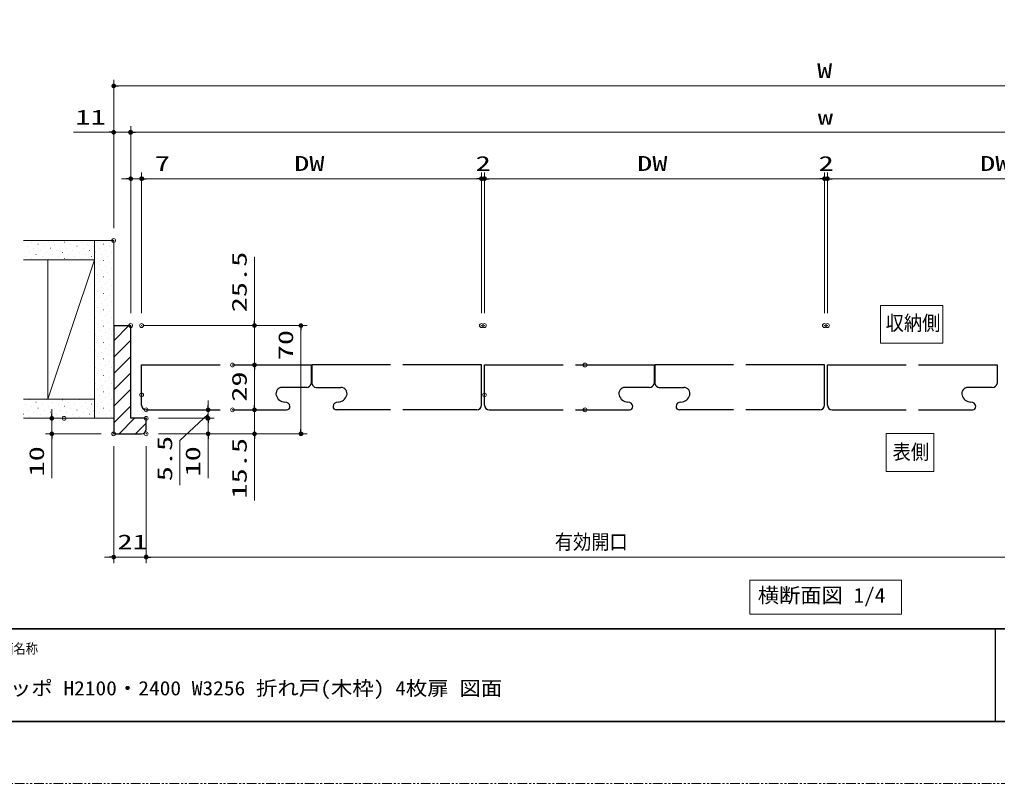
# Model space of a CAD drawing. Units: millimetres, scale not verified. Extents: x -1306 to 1306, y -607 to 607.
# Drawn here: x -854 to -222, y -594 to -100 of the extents above; entities that cross this region are included whole.
import ezdxf
from ezdxf.enums import TextEntityAlignment as Align

# ---------------------------------------------------------------- set-up
doc = ezdxf.new("R2010")
doc.units = ezdxf.units.MM
doc.header["$LTSCALE"] = 5
doc.header["$PDMODE"] = 32
doc.header["$PDSIZE"] = 2.5
doc.linetypes.add('USER1', pattern=[2.5, 1.25, -0.25, 0.25, -0.25, 0.25, -0.25])
for name, color, linetype, lineweight in [('0-1_線(黄)', 2, 'Continuous', 15), ('0-3_陰線', 4, 'USER1', 9), ('0-D_線(白)', 7, 'Continuous', 30), ('1-0_線(水)', 4, 'Continuous', 9), ('1-1_寸法線', 3, 'Continuous', 13), ('1-2_ハッチング', 6, 'Continuous', 9), ('1-4_DEFPOINTS', 7, 'Continuous', 5), ('1-5_0', 3, 'Continuous', 25), ('1-7_図面枠', 7, 'Continuous', 35)]:
    doc.layers.add(name, color=color, linetype=linetype, lineweight=lineweight)
doc.styles.add('ＭＳ ゴシック', font='')
doc.styles.get('ＭＳ ゴシック').set_extended_font_data('MS Gothic')

# ---------------------------------------------------------------- blocks, each defined once
blk = doc.blocks.new('_DOT')
at = {"layer": '1-5_0'}
blk.add_line((-2.5, 0), (-5, 0), dxfattribs=at)
for points in [[(0, 0), (-2.5, 0), (-2.48, 0.313)], [(0, 0), (-2.48, -0.313), (-2.5, 0)], [(0, 0), (-2.48, 0.313), (-2.421, 0.622)], [(0, 0), (-2.421, -0.622), (-2.48, -0.313)], [(0, 0), (-2.421, 0.622), (-2.324, 0.92)], [(0, 0), (-2.324, -0.92), (-2.421, -0.622)], [(0, 0), (-2.324, 0.92), (-2.191, 1.204)], [(0, 0), (-2.191, -1.204), (-2.324, -0.92)], [(0, 0), (-2.191, 1.204), (-2.023, 1.469)], [(0, 0), (-2.023, -1.469), (-2.191, -1.204)], [(0, 0), (-2.023, 1.469), (-1.822, 1.711)], [(0, 0), (-1.822, -1.711), (-2.023, -1.469)], [(0, 0), (-1.822, 1.711), (-1.594, 1.926)], [(0, 0), (-1.594, -1.926), (-1.822, -1.711)], [(0, 0), (-1.594, 1.926), (-1.34, 2.111)], [(0, 0), (-1.34, -2.111), (-1.594, -1.926)], [(0, 0), (-1.34, 2.111), (-1.064, 2.262)], [(0, 0), (-1.064, -2.262), (-1.34, -2.111)], [(0, 0), (-1.064, 2.262), (-0.773, 2.378)], [(0, 0), (-0.773, -2.378), (-1.064, -2.262)], [(0, 0), (-0.773, 2.378), (-0.468, 2.456)], [(0, 0), (-0.468, -2.456), (-0.773, -2.378)], [(0, 0), (-0.468, 2.456), (-0.157, 2.495)], [(0, 0), (-0.157, -2.495), (-0.468, -2.456)], [(0, 0), (-0.157, 2.495), (0.157, 2.495)], [(0, 0), (0.157, -2.495), (-0.157, -2.495)], [(0, 0), (0.157, 2.495), (0.468, 2.456)], [(0, 0), (0.468, 2.456), (0.773, 2.378)], [(0, 0), (0.773, 2.378), (1.064, 2.262)], [(0, 0), (1.064, 2.262), (1.34, 2.111)], [(0, 0), (1.34, 2.111), (1.594, 1.926)], [(0, 0), (1.594, 1.926), (1.822, 1.711)], [(0, 0), (1.822, 1.711), (2.023, 1.469)], [(0, 0), (2.023, 1.469), (2.191, 1.204)], [(0, 0), (2.191, 1.204), (2.324, 0.92)], [(0, 0), (2.324, 0.92), (2.421, 0.622)], [(0, 0), (2.421, 0.622), (2.48, 0.313)], [(0, 0), (2.48, 0.313), (2.5, 0)], [(0, 0), (0.468, -2.456), (0.157, -2.495)], [(0, 0), (0.773, -2.378), (0.468, -2.456)], [(0, 0), (1.064, -2.262), (0.773, -2.378)], [(0, 0), (1.34, -2.111), (1.064, -2.262)], [(0, 0), (1.594, -1.926), (1.34, -2.111)], [(0, 0), (1.822, -1.711), (1.594, -1.926)], [(0, 0), (2.023, -1.469), (1.822, -1.711)], [(0, 0), (2.191, -1.204), (2.023, -1.469)], [(0, 0), (2.324, -0.92), (2.191, -1.204)], [(0, 0), (2.421, -0.622), (2.324, -0.92)], [(0, 0), (2.48, -0.313), (2.421, -0.622)], [(0, 0), (2.5, 0), (2.48, -0.313)]]:
    blk.add_solid(points, dxfattribs=at)

msp = doc.modelspace()

# ---------------------------------------------------------------- linework, layer by layer
at = {"layer": '0-1_線(黄)'}
for p, q in [((-851.151, -242.831), (-792.761, -242.831)), ((-805.261, -242.831), (-805.261, -357.831)), ((-792.761, -242.831), (-792.761, -297.831)), ((-851.151, -255.331), (-805.261, -255.331)), ((-835.261, -345.331), (-805.261, -255.331)), ((-835.261, -255.331), (-835.261, -345.331)), ((-851.151, -345.331), (-805.261, -345.331)), ((-851.151, -357.831), (-792.761, -357.831))]:
    msp.add_line(p, q, dxfattribs=at)
msp.add_lwpolyline([(-381.646, -462.593), (-283.614, -462.593), (-283.614, -484.427), (-381.646, -484.427)], close=True, dxfattribs=at)
at = {"layer": '0-3_陰線'}
msp.add_line((387.036, -594), (-1292.964, -594), dxfattribs=at)
at = {"layer": '0-D_線(白)'}
for p, q in [((-792.761, -297.831), (-781.761, -297.831)), ((-774.755, -349.332), (-774.761, -323.331)), ((-774.761, -323.331), (-723.959, -323.331)), ((-715.959, -323.331), (-665.153, -323.331)), ((-665.153, -323.331), (-665.153, -335.366)), ((-664.653, -323.331), (-664.653, -335.366)), ((-613.881, -323.331), (-664.653, -323.331)), ((-555.079, -323.331), (-605.881, -323.331)), ((-555.079, -349.331), (-555.079, -323.331)), ((-553.079, -349.331), (-553.079, -323.331)), ((-553.079, -323.331), (-502.277, -323.331)), ((-494.277, -323.331), (-443.471, -323.331)), ((-443.471, -323.331), (-443.471, -335.366)), ((-442.971, -323.331), (-442.971, -335.366)), ((-392.199, -323.331), (-442.971, -323.331)), ((-333.397, -323.331), (-384.199, -323.331)), ((-333.397, -349.331), (-333.397, -323.331)), ((-331.397, -349.331), (-331.397, -323.331)), ((-331.397, -323.331), (-280.595, -323.331)), ((-272.595, -323.331), (-221.789, -323.331)), ((-221.789, -323.331), (-221.789, -335.366)), ((-774.761, -342.624), (-774.761, -336.81)), ((-668.037, -337.831), (-683.926, -337.831)), ((-661.954, -337.831), (-645.914, -337.831)), ((-553.079, -342.624), (-553.079, -336.81)), ((-446.355, -337.831), (-462.244, -337.831)), ((-440.088, -337.831), (-424.232, -337.831)), ((-224.673, -337.831), (-240.562, -337.831)), ((-792.761, -345.331), (-792.761, -357.831)), ((-771.755, -352.331), (-723.959, -352.331)), ((-715.959, -352.331), (-687.903, -352.331)), ((-687.903, -352.331), (-681.025, -352.331)), ((-641.937, -352.331), (-648.815, -352.331)), ((-613.881, -352.331), (-641.937, -352.331)), ((-558.079, -352.331), (-605.881, -352.331)), ((-550.079, -352.331), (-502.277, -352.331)), ((-494.277, -352.331), (-466.221, -352.331)), ((-466.221, -352.331), (-459.343, -352.331)), ((-420.254, -352.331), (-427.133, -352.331)), ((-392.199, -352.331), (-420.254, -352.331)), ((-336.397, -352.331), (-384.199, -352.331)), ((-328.397, -352.331), (-280.595, -352.331)), ((-272.595, -352.331), (-244.539, -352.331)), ((-244.539, -352.331), (-237.661, -352.331)), ((-771.761, -364.831), (-771.761, -357.831))]:
    msp.add_line(p, q, dxfattribs=at)
for points in [[(-792.761, -297.831), (-792.761, -367.831), (-774.761, -367.831)], [(-771.761, -357.831), (-781.761, -357.831), (-781.761, -297.831)]]:
    msp.add_lwpolyline(points, dxfattribs=at)
for centre, radius, start, end in [((-683.903, -341.831), 4, 90.20752, 197.76294), ((-668.107, -334.832), 3, 271.33701, 349.92817), ((-661.7, -334.842), 3, 190.07183, 265.13051), ((-645.937, -341.831), 4, 342.23706, 89.79248), ((-462.221, -341.831), 4, 90.20752, 197.76294), ((-446.425, -334.832), 3, 271.33701, 349.92817), ((-440.018, -334.832), 3, 190.07183, 268.66299), ((-424.254, -341.831), 4, 342.23706, 89.79248), ((-240.539, -341.831), 4, 90.20752, 197.76294), ((-224.743, -334.832), 3, 271.33701, 349.92817), ((-681.967, -341.331), 6, 195.04154, 268.99496), ((-681.903, -350.331), 3, 4.05402, 93.19439), ((-647.937, -350.331), 3, 86.80561, 175.94598), ((-647.873, -341.331), 6, 271.00504, 344.95846), ((-460.285, -341.331), 6, 195.04154, 268.99496), ((-460.221, -350.331), 3, 4.05402, 93.19439), ((-426.255, -350.331), 3, 86.80561, 175.94598), ((-426.191, -341.331), 6, 271.00504, 344.95846), ((-238.603, -341.331), 6, 195.04154, 268.99496), ((-238.539, -350.331), 3, 4.05402, 93.19439), ((-771.755, -349.331), 3, 180.01273, 270), ((-680.903, -350.331), 2, 266.51721, 6.16759), ((-648.937, -350.331), 2, 173.83241, 273.48279), ((-558.079, -349.331), 3, 270, 0), ((-550.079, -349.331), 3, 180, 270), ((-459.221, -350.331), 2, 266.51721, 6.16759), ((-427.254, -350.331), 2, 173.83241, 273.48279), ((-336.397, -349.331), 3, 270, 0), ((-328.397, -349.331), 3, 180, 270), ((-237.539, -350.331), 2, 266.51721, 6.16759), ((-774.761, -364.831), 3, 270, 0)]:
    msp.add_arc(centre, radius, start, end, dxfattribs=at)
at = {"layer": '1-0_線(水)'}
for p in [(-488.081, -323.331), (-774.761, -342.624), (-553.079, -342.624), (-488.081, -352.331)]:
    msp.add_point(p, dxfattribs=at)
at = {"layer": '1-1_寸法線'}
for p, q in [((-792.761, -234.831), (-792.761, -138.831)), ((-789.761, -142.831), (124.967, -142.831)), ((-792.761, -234.831), (-792.761, -168.831)), ((-781.761, -289.831), (-781.761, -168.831)), ((-781.761, -289.831), (-781.761, -168.831)), ((-795.761, -172.831), (-818.666, -172.831)), ((-781.761, -172.831), (-792.761, -172.831)), ((-778.761, -172.831), (-775.761, -172.831)), ((113.967, -172.831), (-778.761, -172.831)), ((-781.761, -289.831), (-781.761, -198.831)), ((-774.761, -289.831), (-774.761, -198.831)), ((-774.761, -289.831), (-774.761, -198.831)), ((-555.079, -289.831), (-555.079, -198.831)), ((-555.079, -289.831), (-555.079, -198.831)), ((-553.079, -289.831), (-553.079, -198.831)), ((-553.079, -289.831), (-553.079, -198.831)), ((-333.397, -289.831), (-333.397, -198.831)), ((-333.397, -289.831), (-333.397, -198.831)), ((-331.397, -289.831), (-331.397, -198.831)), ((-331.397, -289.831), (-331.397, -198.831)), ((-784.761, -202.831), (-787.761, -202.831)), ((-781.761, -202.831), (-774.761, -202.831)), ((-771.761, -202.831), (-754.094, -202.831)), ((-558.079, -202.831), (-771.761, -202.831)), ((-558.079, -202.831), (-561.079, -202.831)), ((-555.079, -202.831), (-553.079, -202.831)), ((-550.079, -202.831), (-547.079, -202.831)), ((-336.397, -202.831), (-550.079, -202.831)), ((-336.397, -202.831), (-339.397, -202.831)), ((-333.397, -202.831), (-331.397, -202.831)), ((-328.397, -202.831), (-325.397, -202.831)), ((-114.715, -202.831), (-328.397, -202.831)), ((-701.761, -294.831), (-701.761, -253.355)), ((-773.761, -297.831), (-697.761, -297.831)), ((-773.761, -297.831), (-667.761, -297.831)), ((-701.761, -323.331), (-701.761, -297.831)), ((-671.761, -300.831), (-671.761, -364.831)), ((-707.959, -323.331), (-697.761, -323.331)), ((-707.959, -323.331), (-697.761, -323.331)), ((-701.761, -326.331), (-701.761, -349.331)), ((-701.761, -326.331), (-701.761, -329.331)), ((-731.755, -349.331), (-731.755, -346.331)), ((-701.761, -349.331), (-701.761, -346.331)), ((-832.761, -354.831), (-832.761, -351.831)), ((-763.755, -352.331), (-727.755, -352.331)), ((-731.761, -354.831), (-731.761, -351.831)), ((-731.755, -352.331), (-731.755, -357.831)), ((-731.755, -352.331), (-731.755, -357.831)), ((-707.959, -352.331), (-697.761, -352.331)), ((-707.959, -352.331), (-697.761, -352.331)), ((-701.761, -352.331), (-701.761, -367.831)), ((-832.792, -357.831), (-836.761, -357.831)), ((-832.761, -357.831), (-832.761, -367.831)), ((-763.761, -357.831), (-727.761, -357.831)), ((-763.761, -357.831), (-727.755, -357.831)), ((-731.761, -357.831), (-731.761, -367.831)), ((-731.755, -360.831), (-731.755, -363.831)), ((-800.761, -367.831), (-836.761, -367.831)), ((-832.761, -370.831), (-832.761, -396.593)), ((-763.761, -367.831), (-697.761, -367.831)), ((-763.761, -367.831), (-667.761, -367.831)), ((-763.761, -367.831), (-727.761, -367.831)), ((-731.761, -370.831), (-731.761, -396.593)), ((-701.761, -370.831), (-701.761, -410.879)), ((-792.761, -375.831), (-792.761, -451.593)), ((-771.761, -375.831), (-771.761, -451.593)), ((-771.761, -375.831), (-771.761, -451.593)), ((-795.761, -447.593), (-798.761, -447.593)), ((-792.761, -447.593), (-771.761, -447.593)), ((-768.761, -447.593), (-765.761, -447.593)), ((-768.761, -447.593), (-201.824, -447.593))]:
    msp.add_line(p, q, dxfattribs=at)
for points in [[(-297.12, -309.27), (-297.12, -284.753), (-256.834, -284.753), (-256.834, -309.27)], [(-293.415, -392.261), (-293.415, -367.743), (-262.727, -367.743), (-262.727, -392.261)]]:
    msp.add_lwpolyline(points, close=True, dxfattribs=at)
msp.add_lwpolyline([(-731.755, -355.081), (-749.916, -372.18), (-749.916, -401.133)], dxfattribs=at)
at = {"layer": '1-2_ハッチング'}
for p, q in [((-845.682, -243.877), (-845.632, -243.877)), ((-841.704, -245.203), (-841.654, -245.203)), ((-835.075, -243.877), (-835.025, -243.877)), ((-831.097, -245.203), (-831.047, -245.203)), ((-824.468, -243.877), (-824.418, -243.877)), ((-820.491, -245.203), (-820.441, -245.203)), ((-813.862, -243.877), (-813.812, -243.877)), ((-809.884, -245.203), (-809.834, -245.203)), ((-803.255, -243.877), (-803.205, -243.877)), ((-799.278, -245.203), (-799.228, -245.203)), ((-848.333, -246.528), (-848.283, -246.528)), ((-847.007, -250.506), (-846.957, -250.506)), ((-844.356, -247.854), (-844.306, -247.854)), ((-843.03, -251.832), (-842.98, -251.832)), ((-840.378, -249.18), (-840.328, -249.18)), ((-837.727, -246.528), (-837.677, -246.528)), ((-836.401, -250.506), (-836.351, -250.506)), ((-833.749, -247.854), (-833.699, -247.854)), ((-832.423, -251.832), (-832.373, -251.832)), ((-829.772, -249.18), (-829.722, -249.18)), ((-827.12, -246.528), (-827.07, -246.528)), ((-825.794, -250.506), (-825.744, -250.506)), ((-823.142, -247.854), (-823.092, -247.854)), ((-821.817, -251.832), (-821.767, -251.832)), ((-819.165, -249.18), (-819.115, -249.18)), ((-816.513, -246.528), (-816.463, -246.528)), ((-815.188, -250.506), (-815.138, -250.506)), ((-812.536, -247.854), (-812.486, -247.854)), ((-811.21, -251.832), (-811.16, -251.832)), ((-808.558, -249.18), (-808.508, -249.18)), ((-805.907, -246.528), (-805.857, -246.528)), ((-804.581, -250.506), (-804.531, -250.506)), ((-801.929, -247.854), (-801.879, -247.854)), ((-800.603, -251.832), (-800.553, -251.832)), ((-797.952, -249.18), (-797.902, -249.18)), ((-795.3, -246.528), (-795.25, -246.528)), ((-793.974, -250.506), (-793.924, -250.506)), ((-849.659, -253.158), (-849.609, -253.158)), ((-845.682, -254.483), (-845.632, -254.483)), ((-839.052, -253.158), (-839.002, -253.158)), ((-835.075, -254.483), (-835.025, -254.483)), ((-828.446, -253.158), (-828.396, -253.158)), ((-824.468, -254.483), (-824.418, -254.483)), ((-817.839, -253.158), (-817.789, -253.158)), ((-813.862, -254.483), (-813.812, -254.483)), ((-807.233, -253.158), (-807.183, -253.158)), ((-803.255, -254.483), (-803.205, -254.483)), ((-801.929, -258.461), (-801.879, -258.461)), ((-799.278, -255.809), (-799.228, -255.809)), ((-796.626, -253.158), (-796.576, -253.158)), ((-795.3, -257.135), (-795.25, -257.135)), ((-804.581, -261.112), (-804.531, -261.112)), ((-803.255, -265.09), (-803.205, -265.09)), ((-800.603, -262.438), (-800.553, -262.438)), ((-797.952, -259.787), (-797.902, -259.787)), ((-796.626, -263.764), (-796.576, -263.764)), ((-793.974, -261.112), (-793.924, -261.112)), ((-804.581, -271.719), (-804.531, -271.719)), ((-801.929, -269.067), (-801.879, -269.067)), ((-799.278, -266.416), (-799.228, -266.416)), ((-797.952, -270.393), (-797.902, -270.393)), ((-795.3, -267.742), (-795.25, -267.742)), ((-793.974, -271.719), (-793.924, -271.719)), ((-803.255, -275.697), (-803.205, -275.697)), ((-800.603, -273.045), (-800.553, -273.045)), ((-799.278, -277.022), (-799.228, -277.022)), ((-796.626, -274.371), (-796.576, -274.371)), ((-804.581, -282.326), (-804.531, -282.326)), ((-801.929, -279.674), (-801.879, -279.674)), ((-800.603, -283.652), (-800.553, -283.652)), ((-797.952, -281), (-797.902, -281)), ((-795.3, -278.348), (-795.25, -278.348)), ((-793.974, -282.326), (-793.924, -282.326)), ((-803.255, -286.303), (-803.205, -286.303)), ((-801.929, -290.281), (-801.879, -290.281)), ((-799.278, -287.629), (-799.228, -287.629)), ((-796.626, -284.977), (-796.576, -284.977)), ((-795.3, -288.955), (-795.25, -288.955)), ((-804.581, -292.932), (-804.531, -292.932)), ((-803.255, -296.91), (-803.205, -296.91)), ((-800.603, -294.258), (-800.553, -294.258)), ((-797.952, -291.606), (-797.902, -291.606)), ((-796.626, -295.584), (-796.576, -295.584)), ((-793.974, -292.932), (-793.924, -292.932)), ((-801.929, -300.887), (-801.879, -300.887)), ((-799.278, -298.236), (-799.228, -298.236)), ((-797.952, -302.213), (-797.902, -302.213)), ((-795.3, -299.561), (-795.25, -299.561)), ((-792.761, -307.629), (-782.963, -297.831)), ((-804.581, -303.539), (-804.531, -303.539)), ((-803.255, -307.516), (-803.205, -307.516)), ((-800.603, -304.865), (-800.553, -304.865)), ((-799.278, -308.842), (-799.228, -308.842)), ((-796.626, -306.191), (-796.576, -306.191)), ((-793.974, -303.539), (-793.924, -303.539)), ((-792.761, -318.236), (-781.761, -307.236)), ((-804.581, -314.145), (-804.531, -314.145)), ((-801.929, -311.494), (-801.879, -311.494)), ((-800.603, -315.471), (-800.553, -315.471)), ((-797.952, -312.82), (-797.902, -312.82)), ((-795.3, -310.168), (-795.25, -310.168)), ((-793.974, -314.145), (-793.924, -314.145)), ((-803.255, -318.123), (-803.205, -318.123)), ((-801.929, -322.1), (-801.879, -322.1)), ((-799.278, -319.449), (-799.228, -319.449)), ((-796.626, -316.797), (-796.576, -316.797)), ((-795.3, -320.775), (-795.25, -320.775)), ((-792.761, -328.842), (-781.761, -317.842)), ((-804.581, -324.752), (-804.531, -324.752)), ((-800.603, -326.078), (-800.553, -326.078)), ((-797.952, -323.426), (-797.902, -323.426)), ((-796.626, -327.404), (-796.576, -327.404)), ((-793.974, -324.752), (-793.924, -324.752)), ((-792.761, -339.449), (-781.761, -328.449)), ((-803.255, -328.73), (-803.205, -328.73)), ((-801.929, -332.707), (-801.879, -332.707)), ((-799.278, -330.055), (-799.228, -330.055)), ((-797.952, -334.033), (-797.902, -334.033)), ((-795.3, -331.381), (-795.25, -331.381)), ((-804.581, -335.359), (-804.531, -335.359)), ((-803.255, -339.336), (-803.205, -339.336)), ((-800.603, -336.685), (-800.553, -336.685)), ((-799.278, -340.662), (-799.228, -340.662)), ((-796.626, -338.01), (-796.576, -338.01)), ((-793.974, -335.359), (-793.924, -335.359)), ((-792.761, -350.055), (-781.761, -339.055)), ((-847.007, -345.965), (-846.957, -345.965)), ((-843.03, -347.291), (-842.98, -347.291)), ((-836.401, -345.965), (-836.351, -345.965)), ((-832.423, -347.291), (-832.373, -347.291)), ((-825.794, -345.965), (-825.744, -345.965)), ((-821.817, -347.291), (-821.767, -347.291)), ((-815.188, -345.965), (-815.138, -345.965)), ((-811.21, -347.291), (-811.16, -347.291)), ((-804.581, -345.965), (-804.531, -345.965)), ((-801.929, -343.314), (-801.879, -343.314)), ((-800.603, -347.291), (-800.553, -347.291)), ((-797.952, -344.639), (-797.902, -344.639)), ((-795.3, -341.988), (-795.25, -341.988)), ((-793.974, -345.965), (-793.924, -345.965)), ((-849.659, -348.617), (-849.609, -348.617)), ((-848.333, -352.594), (-848.283, -352.594)), ((-845.682, -349.943), (-845.632, -349.943)), ((-844.356, -353.92), (-844.306, -353.92)), ((-841.704, -351.269), (-841.654, -351.269)), ((-839.052, -348.617), (-839.002, -348.617)), ((-837.727, -352.594), (-837.677, -352.594)), ((-835.075, -349.943), (-835.025, -349.943)), ((-833.749, -353.92), (-833.699, -353.92)), ((-831.097, -351.269), (-831.047, -351.269)), ((-828.446, -348.617), (-828.396, -348.617)), ((-827.12, -352.594), (-827.07, -352.594)), ((-824.468, -349.943), (-824.418, -349.943)), ((-823.142, -353.92), (-823.092, -353.92)), ((-820.491, -351.269), (-820.441, -351.269)), ((-817.839, -348.617), (-817.789, -348.617)), ((-816.513, -352.594), (-816.463, -352.594)), ((-813.862, -349.943), (-813.812, -349.943)), ((-812.536, -353.92), (-812.486, -353.92)), ((-809.884, -351.269), (-809.834, -351.269)), ((-807.233, -348.617), (-807.183, -348.617)), ((-805.907, -352.594), (-805.857, -352.594)), ((-803.255, -349.943), (-803.205, -349.943)), ((-801.929, -353.92), (-801.879, -353.92)), ((-799.278, -351.269), (-799.228, -351.269)), ((-796.626, -348.617), (-796.576, -348.617)), ((-795.3, -352.594), (-795.25, -352.594)), ((-792.761, -360.662), (-781.761, -349.662)), ((-850.985, -355.246), (-850.935, -355.246)), ((-847.007, -356.572), (-846.957, -356.572)), ((-840.378, -355.246), (-840.328, -355.246)), ((-836.401, -356.572), (-836.351, -356.572)), ((-829.772, -355.246), (-829.722, -355.246)), ((-825.794, -356.572), (-825.744, -356.572)), ((-819.165, -355.246), (-819.115, -355.246)), ((-815.188, -356.572), (-815.138, -356.572)), ((-808.558, -355.246), (-808.508, -355.246)), ((-804.581, -356.572), (-804.531, -356.572)), ((-797.952, -355.246), (-797.902, -355.246)), ((-793.974, -356.572), (-793.924, -356.572)), ((-789.323, -367.831), (-779.323, -357.831)), ((-778.717, -367.831), (-771.761, -360.875))]:
    msp.add_line(p, q, dxfattribs=at)
at = {"layer": '1-4_DEFPOINTS'}
for p in [(-781.761, -172.831), (-774.761, -202.831), (-553.079, -202.831), (-331.397, -202.831), (-792.761, -242.831), (-781.761, -297.831), (-781.761, -297.831), (-774.761, -297.831), (-555.079, -297.831), (-553.079, -297.831), (-333.397, -297.831), (-331.397, -297.831), (-715.959, -323.331), (-701.761, -323.331), (-771.755, -352.331), (-715.959, -352.331), (-701.761, -352.331), (-824.792, -357.831), (-771.761, -357.831), (-731.761, -357.831), (-731.755, -357.831), (-832.761, -367.831), (-792.761, -367.831), (-792.761, -367.831), (-771.761, -367.831), (-771.761, -367.831), (-701.761, -367.831), (-671.761, -367.831), (-771.761, -447.593)]:
    msp.add_point(p, dxfattribs=at)
at = {"layer": '1-5_0', "color": 7}
msp.add_line((-222.964, -494), (-222.964, -554), dxfattribs=at)
at = {"layer": '1-7_図面枠'}
msp.add_line((-1252.964, -494), (347.036, -494), dxfattribs=at)
msp.add_lwpolyline([(-1252.964, -554), (347.036, -554), (347.036, 554), (-1252.964, 554)], close=True, dxfattribs=at)

# ---------------------------------------------------------------- block references
at = {"layer": '1-1_寸法線', "xscale": 0.6, "yscale": 0.6}
for p, rotation in [((-792.761, -142.831), 180), ((-781.761, -172.831), 180), ((-781.761, -172.831), 180), ((-774.761, -202.831), 180), ((-774.761, -202.831), 180), ((-553.079, -202.831), 180), ((-553.079, -202.831), 180), ((-331.397, -202.831), 180), ((-331.397, -202.831), 180), ((-701.761, -297.831), 270), ((-671.761, -297.831), 90), ((-701.761, -323.331), 90), ((-701.761, -323.331), 90), ((-731.755, -352.331), 270), ((-701.761, -352.331), 270), ((-701.761, -352.331), 270), ((-832.761, -357.831), 270), ((-731.761, -357.831), 270), ((-731.755, -357.831), 90), ((-832.761, -367.831), 90), ((-731.761, -367.831), 90), ((-701.761, -367.831), 90), ((-671.761, -367.831), 270), ((-771.761, -447.593), 180), ((-771.761, -447.593), 180)]:
    msp.add_blockref('_DOT', p, dxfattribs=dict(at, rotation=rotation))
for p in [(-792.761, -172.831), (-781.761, -202.831), (-555.079, -202.831), (-555.079, -202.831), (-333.397, -202.831), (-333.397, -202.831), (-792.761, -447.593)]:
    msp.add_blockref('_DOT', p, dxfattribs=at)

# ---------------------------------------------------------------- texts
at = {"layer": '0-1_線(黄)', "style": 'ＭＳ ゴシック', "width": 1.05}
msp.add_text('横断面図 1/4', height=9.604, dxfattribs=at).set_placement((-376.453, -479.971), align=Align.BOTTOM_LEFT)
at = {"layer": '1-1_寸法線', "style": 'ＭＳ ゴシック'}
for s, width, p in [('W', 1.5, (-338.111, -140.681)), ('11', 1.5, (-817.523, -170.681)), ('w', 1.5, (-337.635, -170.681)), ('7', 1.5, (-766.19, -200.681)), ('DW', 1.5, (-676.111, -200.681)), ('2', 1.5, (-558.841, -200.681)), ('DW', 1.5, (-454.428, -200.681)), ('2', 1.5, (-337.159, -200.681)), ('DW', 1.5, (-232.746, -200.681)), ('収納側', 0.9, (-293.815, -303.884)), ('表側', 0.9, (-289.295, -387.243)), ('21', 1.5, (-790.356, -445.443)), ('有効開口', 0.9, (-507.656, -445.443))]:
    msp.add_text(s, height=9.604, dxfattribs=dict(at, width=width)).set_placement(p, align=Align.BOTTOM_LEFT)
at = {"layer": '1-1_寸法線', "style": 'ＭＳ ゴシック', "width": 1.5}
for s, p in [('25.5', (-703.911, -289.26)), ('70', (-673.911, -320.264)), ('29', (-703.911, -347.117)), ('5.5', (-752.066, -398.561)), ('15.5', (-703.911, -409.736)), ('10', (-834.911, -395.45)), ('10', (-733.911, -395.45))]:
    msp.add_text(s, height=9.604, rotation=90, dxfattribs=at).set_placement(p, align=Align.BOTTOM_LEFT)
at = {"layer": '1-7_図面枠', "style": 'ＭＳ ゴシック'}
for s, height, width, p in [('図面名称', 6.452, 0.9, (-873.367, -511.963)), ('ノッポ H2100・2400 W3256 折れ戸(木枠) 4枚扉 図面', 9.236, 1.1, (-873.76, -539.776))]:
    msp.add_text(s, height=height, dxfattribs=dict(at, width=width)).set_placement(p, align=Align.BOTTOM_LEFT)

doc.saveas('drawing.dxf')
